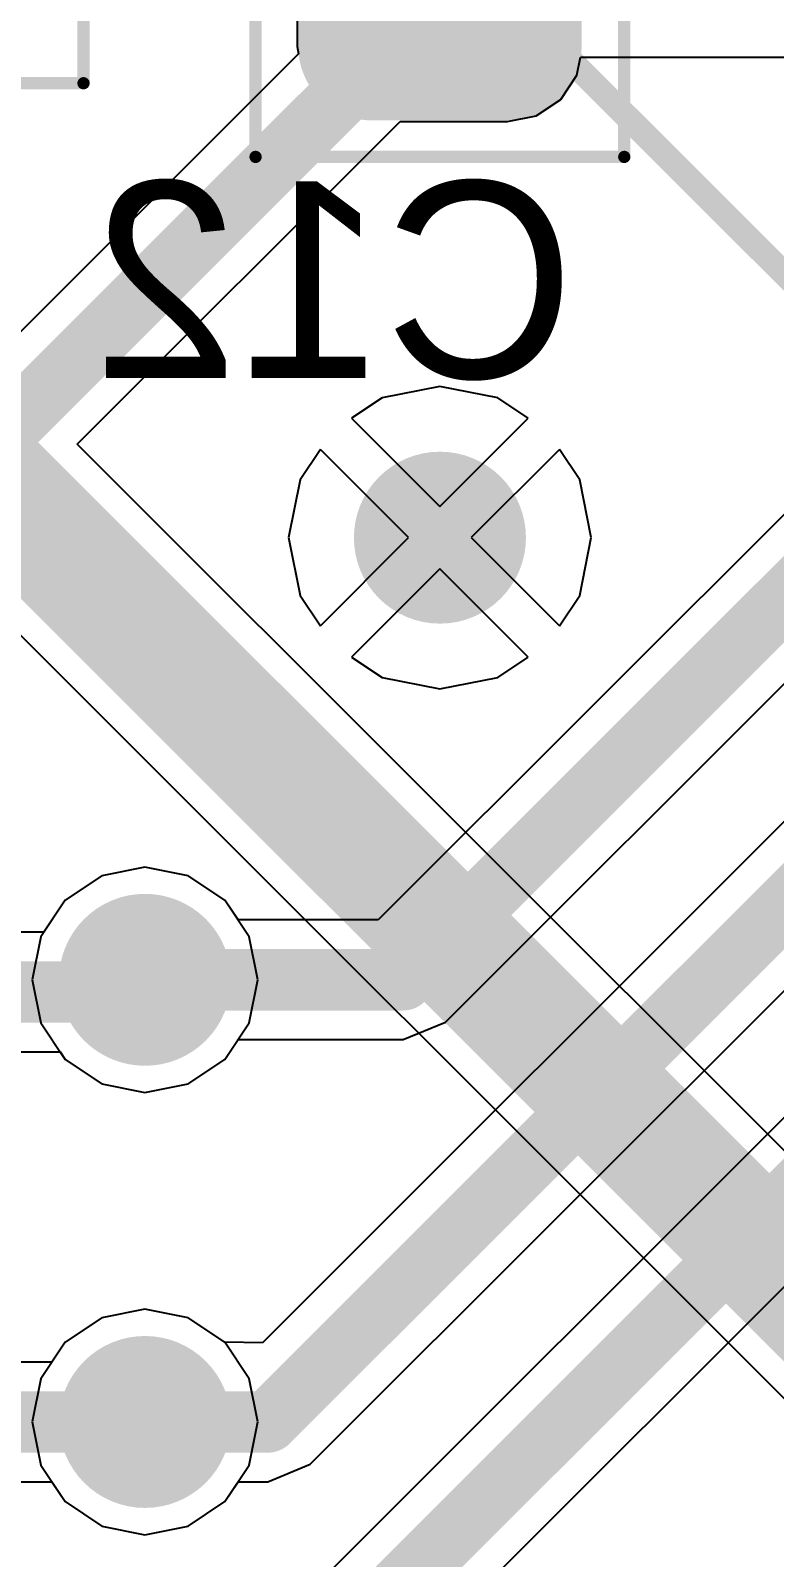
# Model space of a CAD drawing. Header units: millimetres. Extents: x 147.1 to 177.7, y 27.4 to 66.7.
# Drawn here: x 154.23 to 157.26, y 45.45 to 51.66 of the extents above; entities that cross this region are included whole.
import ezdxf

# ---------------------------------------------------------------- set-up
doc = ezdxf.new("R2010")
doc.units = ezdxf.units.MM
for name, color, linetype in [('BottomLayer', 5, 'Continuous'), ('BottomOverlay', 54, 'Continuous'), ('BottomPaste', 16, 'Continuous'), ('BottomSolder', 6, 'Continuous'), ('Mechanical1', 6, 'Continuous'), ('Mechanical15', 56, 'Continuous'), ('Mechanical6', 56, 'Continuous'), ('MultiLayer', 9, 'Continuous'), ('TopLayer', 1, 'Continuous'), ('ViaHoleLayer', 16, 'Continuous')]:
    doc.layers.add(name, color=color, linetype=linetype)

# ---------------------------------------------------------------- blocks, each defined once
blk = doc.blocks.new('CAPC1608X50_0603__B_3')
at = {"layer": 'BottomLayer', "const_width": 0.1999996}
for points in [[(-1.1000105, 0.27499818, 1), (-0.9000109, 0.27499818, 1)], [(-0.7000113, 0.27499818, 1), (-0.5000117, 0.27499818, 1)], [(0.4999863, 0.27499818, 1), (0.6999858999999999, 0.27499818, 1)], [(0.8999855, 0.27499818, 1), (1.0999851, 0.27499818, 1)], [(-1.1000105, -0.27500326, 1), (-0.9000109, -0.27500326, 1)], [(-0.7000113, -0.27500326, 1), (-0.5000117, -0.27500326, 1)], [(0.4999863, -0.27500326, 1), (0.6999858999999999, -0.27500326, 1)], [(0.8999855, -0.27500326, 1), (1.0999851, -0.27500326, 1)]]:
    blk.add_lwpolyline(points, format="xyb", close=True, dxfattribs=at)
at = {"layer": 'BottomLayer'}
for points in [[(-1.0000107, 0.47499778), (-1.0000107, -0.47500286), (-0.6000114999999999, 0.47499778), (-0.6000114999999999, -0.47500286)], [(0.5999861, 0.47499778), (0.5999861, -0.47500286), (0.9999853, 0.47499778), (0.9999853, -0.47500286)], [(-1.2000103, 0.27499818), (-1.2000103, -0.27500326), (-0.4000119, 0.27499818), (-0.4000119, -0.27500326)], [(0.3999865, 0.27499818), (0.3999865, -0.27500326), (1.1999849, 0.27499818), (1.1999849, -0.27500326)]]:
    blk.add_solid(points, dxfattribs=at)
at = {"layer": 'BottomOverlay', "const_width": 0.1999996}
blk.add_lwpolyline([(-1.27e-05, -0.29997654), (-1.27e-05, 0.29997146)], dxfattribs=at)
at = {"layer": 'BottomOverlay', "const_width": 0.0999998}
for points in [[(-0.0500126, 0.29997146, 1), (0.0499872, 0.29997146, 1)], [(-0.0500126, -0.29997654, 1), (0.0499872, -0.29997654, 1)]]:
    blk.add_lwpolyline(points, format="xyb", close=True, dxfattribs=at)
at = {"layer": 'BottomPaste', "const_width": 0.17499838}
for points in [[(-1.08750862, 0.27499818, 1), (-0.9125127799999999, 0.27499818, 1)], [(-0.6875094199999999, 0.27499818, 1), (-0.51251358, 0.27499818, 1)], [(0.51248818, 0.27499818, 1), (0.68748402, 0.27499818, 1)], [(0.91248738, 0.27499818, 1), (1.08748322, 0.27499818, 1)], [(-1.08750862, -0.27500326, 1), (-0.9125127799999999, -0.27500326, 1)], [(-0.6875094199999999, -0.27500326, 1), (-0.51251358, -0.27500326, 1)], [(0.51248818, -0.27500326, 1), (0.68748402, -0.27500326, 1)], [(0.91248738, -0.27500326, 1), (1.08748322, -0.27500326, 1)]]:
    blk.add_lwpolyline(points, format="xyb", close=True, dxfattribs=at)
at = {"layer": 'BottomPaste'}
for points in [[(-1.0000107, 0.44999656), (-1.0000107, -0.45000164), (-0.6000114999999999, 0.44999656), (-0.6000114999999999, -0.45000164)], [(0.5999861, 0.44999656), (0.5999861, -0.45000164), (0.9999853, 0.44999656), (0.9999853, -0.45000164)], [(-1.17500908, 0.27499818), (-1.17500908, -0.27500326), (-0.42501312, 0.27499818), (-0.42501312, -0.27500326)], [(0.42498772, 0.27499818), (0.42498772, -0.27500326), (1.17498368, 0.27499818), (1.17498368, -0.27500326)]]:
    blk.add_solid(points, dxfattribs=at)
at = {"layer": 'BottomSolder', "const_width": 0.3015996}
for points in [[(-1.1508105, 0.27499818, 1), (-0.8492109, 0.27499818, 1)], [(-0.7508113, 0.27499818, 1), (-0.4492117, 0.27499818, 1)], [(0.4491863, 0.27499818, 1), (0.7507859, 0.27499818, 1)], [(0.8491854999999999, 0.27499818, 1), (1.1507851, 0.27499818, 1)], [(-1.1508105, -0.27500326, 1), (-0.8492109, -0.27500326, 1)], [(-0.7508113, -0.27500326, 1), (-0.4492117, -0.27500326, 1)], [(0.4491863, -0.27500326, 1), (0.7507859, -0.27500326, 1)], [(0.8491854999999999, -0.27500326, 1), (1.1507851, -0.27500326, 1)]]:
    blk.add_lwpolyline(points, format="xyb", close=True, dxfattribs=at)
at = {"layer": 'BottomSolder'}
for points in [[(-1.0000107, 0.57659778), (-1.0000107, -0.5766028599999999), (-0.6000114999999999, 0.57659778), (-0.6000114999999999, -0.5766028599999999)], [(0.5999861, 0.57659778), (0.5999861, -0.5766028599999999), (0.9999853, 0.57659778), (0.9999853, -0.5766028599999999)], [(-1.3016103, 0.27499818), (-1.3016103, -0.27500326), (-0.2984119, 0.27499818), (-0.2984119, -0.27500326)], [(0.2983865, 0.27499818), (0.2983865, -0.27500326), (1.3015849, 0.27499818), (1.3015849, -0.27500326)]]:
    blk.add_solid(points, dxfattribs=at)
at = {"layer": 'Mechanical1', "const_width": 0.0999998}
for points in [[(0.7999856999999999, 0.39999666), (-0.8000111, 0.39999666)], [(0.7999856999999999, 0.39999666), (-0.8000111, 0.39999666)], [(-0.8000111, -0.40000174), (-0.8000111, 0.39999666)], [(-0.8000111, -0.40000174), (-0.8000111, 0.39999666)], [(0.7999856999999999, -0.40000174), (0.7999856999999999, 0.39999666)], [(0.7999856999999999, -0.40000174), (0.7999856999999999, 0.39999666)], [(0.7999856999999999, -0.40000174), (-0.8000111, -0.40000174)], [(0.7999856999999999, -0.40000174), (-0.8000111, -0.40000174)]]:
    blk.add_lwpolyline(points, dxfattribs=at)
at = {"layer": 'Mechanical1', "const_width": 0.0499999}
for points in [[(-0.8250097799999999, 0.39999666, 1), (-0.7750124199999999, 0.39999666, 1)], [(-0.8250097799999999, 0.39999666, 1), (-0.7750124199999999, 0.39999666, 1)], [(-0.8250097799999999, 0.39999666, 1), (-0.7750124199999999, 0.39999666, 1)], [(-0.8250097799999999, 0.39999666, 1), (-0.7750124199999999, 0.39999666, 1)], [(0.77498702, 0.39999666, 1), (0.82498438, 0.39999666, 1)], [(0.77498702, 0.39999666, 1), (0.82498438, 0.39999666, 1)], [(0.77498702, 0.39999666, 1), (0.82498438, 0.39999666, 1)], [(0.77498702, 0.39999666, 1), (0.82498438, 0.39999666, 1)], [(-0.8250097799999999, -0.40000174, 1), (-0.7750124199999999, -0.40000174, 1)], [(-0.8250097799999999, -0.40000174, 1), (-0.7750124199999999, -0.40000174, 1)], [(-0.8250097799999999, -0.40000174, 1), (-0.7750124199999999, -0.40000174, 1)], [(-0.8250097799999999, -0.40000174, 1), (-0.7750124199999999, -0.40000174, 1)], [(0.77498702, -0.40000174, 1), (0.82498438, -0.40000174, 1)], [(0.77498702, -0.40000174, 1), (0.82498438, -0.40000174, 1)], [(0.77498702, -0.40000174, 1), (0.82498438, -0.40000174, 1)], [(0.77498702, -0.40000174, 1), (0.82498438, -0.40000174, 1)]]:
    blk.add_lwpolyline(points, format="xyb", close=True, dxfattribs=at)
at = {"layer": 'Mechanical15', "const_width": 0.0499999}
for points in [[(1.4500225, 0.75000866), (-1.4499971, 0.75000866)], [(-1.4499971, -0.75001374), (-1.4499971, 0.75000866)], [(1.4500225, -0.75001374), (1.4500225, 0.75000866)], [(-1.27e-05, -0.49997614), (-1.27e-05, 0.5000218599999999)], [(0.5000117, -2.54e-06), (-0.4999863, -2.54e-06)], [(1.4500225, -0.75001374), (-1.4499971, -0.75001374)]]:
    blk.add_lwpolyline(points, dxfattribs=at)
at = {"layer": 'Mechanical15', "const_width": 0.02499868}
for points in [[(-1.46249644, 0.75000866, 1), (-1.43749776, 0.75000866, 1)], [(-1.46249644, 0.75000866, 1), (-1.43749776, 0.75000866, 1)], [(1.43752316, 0.75000866, 1), (1.46252184, 0.75000866, 1)], [(1.43752316, 0.75000866, 1), (1.46252184, 0.75000866, 1)], [(-0.01251204, 0.5000218599999999, 1), (0.01248664, 0.5000218599999999, 1)], [(-0.51248564, -2.54e-06, 1), (-0.48748696, -2.54e-06, 1)], [(0.48751236, -2.54e-06, 1), (0.5125110399999999, -2.54e-06, 1)], [(-0.01251204, -0.49997614, 1), (0.01248664, -0.49997614, 1)], [(-1.46249644, -0.75001374, 1), (-1.43749776, -0.75001374, 1)], [(-1.46249644, -0.75001374, 1), (-1.43749776, -0.75001374, 1)], [(1.43752316, -0.75001374, 1), (1.46252184, -0.75001374, 1)], [(1.43752316, -0.75001374, 1), (1.46252184, -0.75001374, 1)]]:
    blk.add_lwpolyline(points, format="xyb", close=True, dxfattribs=at)
at = {"layer": 'Mechanical6'}
for p, q in [((-0.5367400999999999, 0.8023910799999999), (-0.39391336, 0.85000084)), ((-0.39391336, 0.85000084), (-0.15586964, 0.85000084)), ((-0.15586964, 0.85000084), (-0.0130429, 0.8023910799999999)), ((-0.7271766, 0.65956434), (-0.6319596199999999, 0.75478386)), ((-0.6319596199999999, 0.75478386), (-0.5367400999999999, 0.8023910799999999)), ((-0.0130429, 0.8023910799999999), (0.08217408, 0.75478386)), ((0.08217408, 0.75478386), (0.17739106, 0.65956434)), ((-0.77478636, 0.56434736), (-0.7271766, 0.65956434)), ((0.17739106, 0.65956434), (0.22500082, 0.56434736)), ((-0.77478636, 0.37391086), (-0.77478636, 0.56434736)), ((0.22500082, 0.56434736), (0.22500082, 0.37391086)), ((-0.7271766, 0.27869388), (-0.77478636, 0.37391086)), ((0.22500082, 0.37391086), (0.17739106, 0.27869388)), ((-0.6319596199999999, 0.1834769), (-0.7271766, 0.27869388)), ((0.17739106, 0.27869388), (0.08217408, 0.1834769)), ((-0.5367400999999999, 0.13586714), (-0.6319596199999999, 0.1834769)), ((0.08217408, 0.1834769), (-0.0130429, 0.13586714)), ((-0.58434986, -0.14502384), (-0.6319596199999999, -0.24024082)), ((-0.6319596199999999, -0.24024082), (-0.77478636, -0.38306756)), ((-0.77478636, -0.38306756), (0.22500082, -0.38306756)), ((-0.58434986, -0.92580968), (-0.67956684, -0.9734168999999999)), ((-0.5367400999999999, -0.92580968), (-0.58434986, -0.92580968)), ((-0.25108916, -1.3542899), (0.22500082, -0.8781999199999999)), ((0.22500082, -0.8781999199999999), (0.22500082, -1.54472386)), ((-0.67956684, -0.9734168999999999), (-0.7271766, -1.02102666)), ((-0.7271766, -1.02102666), (-0.77478636, -1.11624364)), ((-0.77478636, -1.11624364), (-0.77478636, -1.30668014)), ((-0.77478636, -1.30668014), (-0.7271766, -1.40189712)), ((-0.39391336, -1.44950688), (-0.25108916, -1.3542899)), ((-0.7271766, -1.40189712), (-0.67956684, -1.44950688)), ((-0.67956684, -1.44950688), (-0.58434986, -1.4971141)), ((-0.48913288, -1.4971141), (-0.39391336, -1.44950688)), ((-0.58434986, -1.4971141), (-0.48913288, -1.4971141))]:
    blk.add_line(p, q, dxfattribs=at)
blk = doc.blocks.new('LQFP64_N_B_11')
at = {"layer": 'Mechanical15', "const_width": 0.0999998}
blk.add_lwpolyline([(6.69999422, 6.69998152), (-6.699984059999999, 6.699984059999999)], dxfattribs=at)
blk = doc.blocks.new('CAPMP3216X180N__TANTAL_A__B_35')
at = {"layer": 'BottomLayer'}
for points in [[(-2.20001846, -0.62502288), (-0.40002206, -0.62502288), (-2.20001846, 0.6249771599999999), (-0.40002206, 0.6249771599999999)], [(0.39997634, -0.62502288), (2.19997274, -0.62502288), (0.39997634, 0.6249771599999999), (2.19997274, 0.6249771599999999)]]:
    blk.add_solid(points, dxfattribs=at)
at = {"layer": 'BottomOverlay'}
for p, q in [((2.44652038, -0.4430395), (2.44652038, -1.29999994)), ((2.8750006, -0.87151972), (2.01804016, -0.87151972))]:
    blk.add_line(p, q, dxfattribs=at)
at = {"layer": 'BottomOverlay', "const_width": 0.1999996}
for points in [[(1.69997374, 1.02501954), (-1.70001946, 1.02501954)], [(1.69997374, -1.02501446), (-1.70001946, -1.02501446)]]:
    blk.add_lwpolyline(points, dxfattribs=at)
at = {"layer": 'BottomOverlay'}
for points, const_width in [([(-1.75001936, 1.02501954, 1), (-1.65001956, 1.02501954, 1)], 0.0999998), ([(1.64997384, 1.02501954, 1), (1.74997364, 1.02501954, 1)], 0.0999998), ([(-1.75001936, -1.02501446, 1), (-1.65001956, -1.02501446, 1)], 0.0999998), ([(1.64997384, -1.02501446, 1), (1.74997364, -1.02501446, 1)], 0.0999998), ([(-2.22499936, -1.20000014, 1), (-2.4750014, -1.20000014, 1)], 0.2499995), ([(-2.53750064, -1.20000014, 1), (-2.41250216, -1.20000014, 1)], 0.12499848), ([(-2.2874986, -1.20000014, 1), (-2.16250012, -1.20000014, 1)], 0.12499848)]:
    blk.add_lwpolyline(points, format="xyb", close=True, dxfattribs=dict(at, const_width=const_width))
at = {"layer": 'BottomPaste'}
for points in [[(-2.17501724, -0.60002166), (-0.42502328, -0.60002166), (-2.17501724, 0.59997594), (-0.42502328, 0.59997594)], [(0.42497756, -0.60002166), (2.17497152, -0.60002166), (0.42497756, 0.59997594), (2.17497152, 0.59997594)]]:
    blk.add_solid(points, dxfattribs=at)
at = {"layer": 'BottomSolder'}
for points in [[(-2.30161846, -0.72662288), (-0.29842206, -0.72662288), (-2.30161846, 0.7265771599999999), (-0.29842206, 0.7265771599999999)], [(0.29837634, -0.72662288), (2.30157274, -0.72662288), (0.29837634, 0.7265771599999999), (2.30157274, 0.7265771599999999)]]:
    blk.add_solid(points, dxfattribs=at)
at = {"layer": 'Mechanical1'}
for p, q in [((2.44652038, -0.4430395), (2.44652038, -1.29999994)), ((2.8750006, -0.87151972), (2.01804016, -0.87151972))]:
    blk.add_line(p, q, dxfattribs=at)
at = {"layer": 'Mechanical1', "const_width": 0.0999998}
for points in [[(-1.70001946, 0.90000074), (-1.70001946, -0.89999566)], [(1.69997374, 0.90000074), (-1.70001946, 0.90000074)], [(-1.59999426, 0.90000074), (-1.59999426, -0.89999566)], [(-1.50001986, 0.90000074), (-1.50001986, -0.89999566)], [(-1.39999466, 0.90000074), (-1.39999466, -0.89999566)], [(-1.30002026, 0.90000074), (-1.30002026, -0.89999566)], [(-1.19999506, 0.90000074), (-1.19999506, -0.89999566)], [(-1.10002066, 0.90000074), (-1.10002066, -0.89999566)], [(-0.99999546, 0.90000074), (-0.99999546, -0.89999566)], [(-0.9000210599999999, 0.90000074), (-0.9000210599999999, -0.89999566)], [(1.69997374, 0.90000074), (1.69997374, -0.89999566)], [(1.69997374, -0.89999566), (-1.70001946, -0.89999566)]]:
    blk.add_lwpolyline(points, dxfattribs=at)
at = {"layer": 'Mechanical1', "const_width": 0.0499999}
for points in [[(-1.72501814, 0.90000074, 1), (-1.67502078, 0.90000074, 1)], [(-1.72501814, 0.90000074, 1), (-1.67502078, 0.90000074, 1)], [(-1.62499294, 0.90000074, 1), (-1.57499558, 0.90000074, 1)], [(-1.52501854, 0.90000074, 1), (-1.47502118, 0.90000074, 1)], [(-1.42499334, 0.90000074, 1), (-1.37499598, 0.90000074, 1)], [(-1.32501894, 0.90000074, 1), (-1.27502158, 0.90000074, 1)], [(-1.22499374, 0.90000074, 1), (-1.17499638, 0.90000074, 1)], [(-1.12501934, 0.90000074, 1), (-1.07502198, 0.90000074, 1)], [(-1.02499414, 0.90000074, 1), (-0.9749967799999999, 0.90000074, 1)], [(-0.92501974, 0.90000074, 1), (-0.87502238, 0.90000074, 1)], [(1.67497506, 0.90000074, 1), (1.72497242, 0.90000074, 1)], [(1.67497506, 0.90000074, 1), (1.72497242, 0.90000074, 1)], [(-1.72501814, -0.89999566, 1), (-1.67502078, -0.89999566, 1)], [(-1.72501814, -0.89999566, 1), (-1.67502078, -0.89999566, 1)], [(-1.62499294, -0.89999566, 1), (-1.57499558, -0.89999566, 1)], [(-1.52501854, -0.89999566, 1), (-1.47502118, -0.89999566, 1)], [(-1.42499334, -0.89999566, 1), (-1.37499598, -0.89999566, 1)], [(-1.32501894, -0.89999566, 1), (-1.27502158, -0.89999566, 1)], [(-1.22499374, -0.89999566, 1), (-1.17499638, -0.89999566, 1)], [(-1.12501934, -0.89999566, 1), (-1.07502198, -0.89999566, 1)], [(-1.02499414, -0.89999566, 1), (-0.9749967799999999, -0.89999566, 1)], [(-0.92501974, -0.89999566, 1), (-0.87502238, -0.89999566, 1)], [(1.67497506, -0.89999566, 1), (1.72497242, -0.89999566, 1)], [(1.67497506, -0.89999566, 1), (1.72497242, -0.89999566, 1)]]:
    blk.add_lwpolyline(points, format="xyb", close=True, dxfattribs=at)
at = {"layer": 'Mechanical15', "const_width": 0.0499999}
for points in [[(-2.44997986, 1.14998754), (-2.44997986, -1.14998246)], [(2.44998494, 1.14998754), (-2.44997986, 1.14998754)], [(2.44998494, 1.14998754), (2.44998494, -1.14998246)], [(2.54e-06, 0.50000154), (2.54e-06, 0.25001474)], [(2.54e-06, 0.25001474), (2.54e-06, -0.25000966)], [(0.49997614, -2.286e-05), (-0.5000218599999999, -2.286e-05)], [(2.54e-06, -0.25000966), (2.54e-06, -0.49999646)], [(2.44998494, -1.14998246), (-2.44997986, -1.14998246)]]:
    blk.add_lwpolyline(points, dxfattribs=at)
at = {"layer": 'Mechanical15', "const_width": 0.02499868}
for points in [[(-2.4624792, 1.14998754, 1), (-2.43748052, 1.14998754, 1)], [(-2.4624792, 1.14998754, 1), (-2.43748052, 1.14998754, 1)], [(2.4374856, 1.14998754, 1), (2.46248428, 1.14998754, 1)], [(2.4374856, 1.14998754, 1), (2.46248428, 1.14998754, 1)], [(-0.0124968, 0.50000154, 1), (0.01250188, 0.50000154, 1)], [(-0.0124968, 0.25001474, 1), (0.01250188, 0.25001474, 1)], [(-0.0124968, 0.25001474, 1), (0.01250188, 0.25001474, 1)], [(-0.5125212, -2.286e-05, 1), (-0.48752252, -2.286e-05, 1)], [(0.4874768, -2.286e-05, 1), (0.51247548, -2.286e-05, 1)], [(-0.0124968, -0.25000966, 1), (0.01250188, -0.25000966, 1)], [(-0.0124968, -0.25000966, 1), (0.01250188, -0.25000966, 1)], [(-0.0124968, -0.49999646, 1), (0.01250188, -0.49999646, 1)], [(-2.4624792, -1.14998246, 1), (-2.43748052, -1.14998246, 1)], [(-2.4624792, -1.14998246, 1), (-2.43748052, -1.14998246, 1)], [(2.4374856, -1.14998246, 1), (2.46248428, -1.14998246, 1)], [(2.4374856, -1.14998246, 1), (2.46248428, -1.14998246, 1)]]:
    blk.add_lwpolyline(points, format="xyb", close=True, dxfattribs=at)
at = {"layer": 'Mechanical6'}
for p, q in [((-0.29024072, 0.6819595199999999), (-0.43306746, 0.82478626)), ((-0.43306746, 0.82478626), (-0.43306746, -0.17500092)), ((0.22869398, 0.7771764999999999), (0.32391096, 0.82478626)), ((0.32391096, 0.82478626), (0.51434746, 0.82478626)), ((0.51434746, 0.82478626), (0.60956444, 0.7771764999999999)), ((0.133477, 0.6819595199999999), (0.22869398, 0.7771764999999999)), ((0.60956444, 0.7771764999999999), (0.70478396, 0.6819595199999999)), ((-0.19502374, 0.63434976), (-0.29024072, 0.6819595199999999)), ((0.08586724, 0.5867399999999999), (0.133477, 0.6819595199999999)), ((0.70478396, 0.6819595199999999), (0.7523911799999999, 0.5867399999999999)), ((0.7523911799999999, 0.5867399999999999), (0.80000094, 0.44391326)), ((0.80000094, 0.44391326), (0.80000094, 0.20586954)), ((0.80000094, 0.20586954), (0.7523911799999999, 0.0630428)), ((0.133477, -0.03217418), (0.08586724, 0.0630428)), ((0.7523911799999999, 0.0630428), (0.70478396, -0.03217418)), ((0.22869398, -0.12739116), (0.133477, -0.03217418)), ((0.70478396, -0.03217418), (0.60956444, -0.12739116)), ((0.32391096, -0.17500092), (0.22869398, -0.12739116)), ((0.51434746, -0.17500092), (0.32391096, -0.17500092)), ((0.60956444, -0.12739116), (0.51434746, -0.17500092))]:
    blk.add_line(p, q, dxfattribs=at)

msp = doc.modelspace()

# ---------------------------------------------------------------- linework, layer by layer
at = {"layer": 'BottomLayer'}
for p, q in [((155.3191204, 52.00001537999999), (155.3191204, 51.60001618)), ((155.3191204, 51.60001618), (155.32517068, 51.56959714)), ((155.32517068, 51.56959714), (154.0103854, 50.25481186)), ((156.45759158, 51.48296282), (156.4722169, 51.55648058)), ((156.4722169, 51.55648058), (157.66306796, 51.55648058)), ((156.39128742, 51.38372756), (156.45759158, 51.48296282)), ((156.29205216, 51.3174234), (156.39128742, 51.38372756)), ((154.42454764, 49.98015658), (155.73853028, 51.29413922)), ((155.73853028, 51.29413922), (156.1749988, 51.29413922)), ((156.1749988, 51.29413922), (156.29205216, 51.3174234)), ((155.6643318, 50.16895478), (155.54083954, 50.08644034)), ((155.90000062, 50.21583302), (155.6643318, 50.16895478)), ((156.13566944, 50.16895478), (155.90000062, 50.21583302)), ((156.2591617, 50.08644034), (156.13566944, 50.16895478)), ((155.54083954, 50.08644034), (155.90000062, 49.72727926)), ((155.90000062, 49.72727926), (156.2591617, 50.08644034)), ((159.94582184, 44.45888238), (154.42454764, 49.98015658)), ((155.41356014, 49.95916347999999), (155.3310457, 49.83566868)), ((155.77272122, 49.59999986), (155.41356014, 49.95916347999999)), ((156.3864411, 49.95916094), (156.02728002, 49.59999986)), ((156.46895554, 49.83566868), (156.3864411, 49.95916094)), ((155.3310457, 49.83566868), (155.28416746, 49.59999986)), ((156.51583378, 49.59999986), (156.46895554, 49.83566868)), ((153.85219928, 49.54315974), (159.54767938, 43.84767964)), ((155.28416746, 49.59999986), (155.3310457, 49.36433104)), ((155.41356014, 49.24083878), (155.77272122, 49.59999986)), ((156.02728002, 49.59999986), (156.3864411, 49.24083878)), ((156.46895554, 49.36433104), (156.51583378, 49.59999986)), ((155.90000062, 49.47272046), (155.54083954, 49.11355938)), ((156.25916424, 49.11355938), (155.90000062, 49.47272046)), ((155.3310457, 49.36433104), (155.41356014, 49.24083878)), ((156.3864411, 49.24083878), (156.46895554, 49.36433104)), ((155.54083954, 49.11355938), (155.6643318, 49.03104493999999)), ((156.13566944, 49.03104493999999), (156.25916424, 49.11355938)), ((155.6643318, 49.03104493999999), (155.90000062, 48.9841667)), ((155.90000062, 48.9841667), (156.13566944, 49.03104493999999)), ((154.70000048, 48.25881636), (154.52442044, 48.22389136)), ((154.87558052, 48.22389136), (154.70000048, 48.25881636)), ((154.52442044, 48.22389136), (154.37556882, 48.12443258)), ((155.02443214, 48.12443258), (154.87558052, 48.22389136)), ((154.37556882, 48.12443258), (154.28811154, 47.99354383999999)), ((155.12389092, 47.97558095999999), (155.02443214, 48.12443258)), ((154.28811154, 47.99354383999999), (154.00589722, 47.99354383999999)), ((155.15881592, 47.80000092), (155.12389092, 47.97558095999999)), ((155.12389092, 47.62442088), (155.15881592, 47.80000092)), ((155.02443214, 47.47556926), (155.12389092, 47.62442088)), ((154.00589722, 47.50647344), (154.35491862, 47.50647344)), ((154.35491862, 47.50647344), (154.37556882, 47.47556926)), ((154.37556882, 47.47556926), (154.52442044, 47.37611047999999)), ((154.87558052, 47.37611047999999), (155.02443214, 47.47556926)), ((154.52442044, 47.37611047999999), (154.70000048, 47.34118548)), ((154.70000048, 47.34118548), (154.87558052, 47.37611047999999)), ((154.69998524, 46.45880218), (154.5244052, 46.42387718)), ((154.87556528, 46.42387718), (154.69998524, 46.45880218)), ((154.5244052, 46.42387718), (154.37555358, 46.3244184)), ((155.0244169, 46.3244184), (154.87556528, 46.42387718)), ((154.37555358, 46.3244184), (154.32149984, 46.24352194)), ((155.12387568, 46.17556678), (155.0244169, 46.3244184)), ((154.32149984, 46.24352194), (154.00589722, 46.24352194)), ((155.15880068, 45.99998674), (155.12387568, 46.17556678)), ((155.12387568, 45.8244067), (155.15880068, 45.99998674)), ((155.0244169, 45.67555508), (155.12387568, 45.8244067)), ((154.00589722, 45.75645154), (154.32149984, 45.75645154)), ((154.32149984, 45.75645154), (154.37555358, 45.67555508)), ((154.37555358, 45.67555508), (154.5244052, 45.5760963)), ((154.87556528, 45.5760963), (155.0244169, 45.67555508)), ((154.5244052, 45.5760963), (154.69998524, 45.54117129999999)), ((154.69998524, 45.54117129999999), (154.87556528, 45.5760963))]:
    msp.add_line(p, q, dxfattribs=at)
for points, const_width in [([(154.00001458, 49.90003228), (155.89999808, 51.80001578)], 0.2499995), ([(153.10001892, 49.90001703999999), (154.00001458, 49.90001703999999)], 0.499999), ([(154.00001458, 49.90001703999999), (159.80001568, 44.10001594)], 0.499999), ([(153.50002066, 47.75000864), (154.6500082, 47.75000864)], 0.2499995), ([(154.6500082, 47.75000864), (154.70000048, 47.80000092)], 0.2499995), ([(153.50002066, 45.99998674), (154.69998524, 45.99998674)], 0.2499995)]:
    msp.add_lwpolyline(points, dxfattribs=dict(at, const_width=const_width))
for points, const_width in [([(153.8750161, 49.90001703999999, 1), (154.12501306, 49.90001703999999, 1)], 0.2499995), ([(153.8750161, 49.90001703999999, 1), (154.12501306, 49.90001703999999, 1)], 0.2499995), ([(155.7249997, 49.59999986, 1), (156.07500154, 49.59999986, 1)], 0.3499993), ([(154.52499956, 47.80000092, 1), (154.8750014, 47.80000092, 1)], 0.3499993), ([(154.58750896, 47.75000864, 1), (154.71250744, 47.75000864, 1)], 0.12499848), ([(154.58750896, 47.75000864, 1), (154.71250744, 47.75000864, 1)], 0.12499848), ([(154.63750124, 47.80000092, 1), (154.76249972, 47.80000092, 1)], 0.12499848), ([(154.52498432, 45.99998674, 1), (154.87498616, 45.99998674, 1)], 0.3499993), ([(154.637486, 45.99998674, 1), (154.76248448, 45.99998674, 1)], 0.12499848)]:
    msp.add_lwpolyline(points, format="xyb", close=True, dxfattribs=dict(at, const_width=const_width))
at = {"layer": 'MultiLayer', "const_width": 0.3499993}
for points in [[(155.7249997, 49.59999986, 1), (156.07500154, 49.59999986, 1)], [(154.52499956, 47.80000092, 1), (154.8750014, 47.80000092, 1)], [(154.52498432, 45.99998674, 1), (154.87498616, 45.99998674, 1)]]:
    msp.add_lwpolyline(points, format="xyb", close=True, dxfattribs=at)
at = {"layer": 'TopLayer'}
for p, q in [((155.13230086, 44.38329452), (163.77220484, 53.02319596)), ((155.92220784, 47.62779654), (161.20087648, 52.90646263999999)), ((160.39472112, 52.78912988), (155.6491299, 48.04353612)), ((162.62731254, 52.56712625999999), (154.75755688, 44.69736806)), ((161.06016556, 52.20457936), (155.17830026, 46.32271152)), ((155.37218862, 45.82778236), (161.40457686, 51.86016806)), ((155.6643318, 50.16895478), (155.54083954, 50.08644034)), ((155.90000062, 50.21583302), (155.6643318, 50.16895478)), ((156.13566944, 50.16895478), (155.90000062, 50.21583302)), ((156.2591617, 50.08644034), (156.13566944, 50.16895478)), ((155.54083954, 50.08644034), (155.90000062, 49.72727926)), ((155.90000062, 49.72727926), (156.2591617, 50.08644034)), ((155.41356014, 49.95916347999999), (155.3310457, 49.83566868)), ((155.77272122, 49.59999986), (155.41356014, 49.95916347999999)), ((156.3864411, 49.95916094), (156.02728002, 49.59999986)), ((156.46895554, 49.83566868), (156.3864411, 49.95916094)), ((155.3310457, 49.83566868), (155.28416746, 49.59999986)), ((156.51583378, 49.59999986), (156.46895554, 49.83566868)), ((155.28416746, 49.59999986), (155.3310457, 49.36433104)), ((155.41356014, 49.24083878), (155.77272122, 49.59999986)), ((156.02728002, 49.59999986), (156.3864411, 49.24083878)), ((156.46895554, 49.36433104), (156.51583378, 49.59999986)), ((155.90000062, 49.47272046), (155.54083954, 49.11355938)), ((156.25916424, 49.11355938), (155.90000062, 49.47272046)), ((155.3310457, 49.36433104), (155.41356014, 49.24083878)), ((156.3864411, 49.24083878), (156.46895554, 49.36433104)), ((155.54083954, 49.11355938), (155.6643318, 49.03104493999999)), ((156.13566944, 49.03104493999999), (156.25916424, 49.11355938)), ((155.6643318, 49.03104493999999), (155.90000062, 48.9841667)), ((155.90000062, 48.9841667), (156.13566944, 49.03104493999999)), ((154.70000048, 48.25881636), (154.52442044, 48.22389136)), ((154.87558052, 48.22389136), (154.70000048, 48.25881636)), ((154.52442044, 48.22389136), (154.37556882, 48.12443258)), ((155.02443214, 48.12443258), (154.87558052, 48.22389136)), ((154.37556882, 48.12443258), (154.27611004, 47.97558095999999)), ((155.07848588, 48.04353612), (155.02443214, 48.12443258)), ((155.6491299, 48.04353612), (155.07848588, 48.04353612)), ((154.27611004, 47.97558095999999), (154.24118504, 47.80000092)), ((154.24118504, 47.80000092), (154.27611004, 47.62442088)), ((154.27611004, 47.62442088), (154.37556882, 47.47556926)), ((155.75000346, 47.55646572), (155.92220784, 47.62779654)), ((155.02443214, 47.47556926), (155.07848588, 47.55646572)), ((155.07848588, 47.55646572), (155.75000346, 47.55646572)), ((154.37556882, 47.47556926), (154.52442044, 47.37611047999999)), ((154.87558052, 47.37611047999999), (155.02443214, 47.47556926)), ((154.52442044, 47.37611047999999), (154.70000048, 47.34118548)), ((154.70000048, 47.34118548), (154.87558052, 47.37611047999999)), ((154.69998524, 46.45880218), (154.5244052, 46.42387718)), ((154.87556528, 46.42387718), (154.69998524, 46.45880218)), ((154.5244052, 46.42387718), (154.37555358, 46.3244184)), ((155.02441436, 46.3244184), (154.87556528, 46.42387718)), ((154.37555358, 46.3244184), (154.2760948, 46.17556678)), ((155.17830026, 46.32271152), (155.02441436, 46.3244184)), ((154.2760948, 46.17556678), (154.2411698, 45.99998674)), ((154.2411698, 45.99998674), (154.2760948, 45.8244067)), ((154.2760948, 45.8244067), (154.37555358, 45.67555508)), ((155.19998424, 45.75645154), (155.37218862, 45.82778236)), ((155.0244169, 45.67555508), (155.07847064, 45.75645154)), ((155.07847064, 45.75645154), (155.19998424, 45.75645154)), ((154.37555358, 45.67555508), (154.5244052, 45.5760963)), ((154.87556528, 45.5760963), (155.0244169, 45.67555508)), ((154.5244052, 45.5760963), (154.69998524, 45.54117129999999)), ((154.69998524, 45.54117129999999), (154.87556528, 45.5760963))]:
    msp.add_line(p, q, dxfattribs=at)
at = {"layer": 'TopLayer', "const_width": 0.2499995}
for points in [[(154.70000048, 44.2954029), (163.60000046, 53.19540288)], [(155.75000346, 47.80000092), (161.10000038, 53.14999784)], [(155.19998424, 45.99998674), (161.49999958, 52.30000208)], [(154.70000048, 47.80000092), (155.75000346, 47.80000092)], [(154.69998524, 45.99998674), (155.19998424, 45.99998674)]]:
    msp.add_lwpolyline(points, dxfattribs=at)
at = {"layer": 'TopLayer'}
for points, const_width in [([(155.7249997, 49.59999986, 1), (156.07500154, 49.59999986, 1)], 0.3499993), ([(154.52499956, 47.80000092, 1), (154.8750014, 47.80000092, 1)], 0.3499993), ([(154.63750124, 47.80000092, 1), (154.76249972, 47.80000092, 1)], 0.12499848), ([(155.68750422, 47.80000092, 1), (155.8125027, 47.80000092, 1)], 0.12499848), ([(155.68750422, 47.80000092, 1), (155.8125027, 47.80000092, 1)], 0.12499848), ([(154.52498432, 45.99998674, 1), (154.87498616, 45.99998674, 1)], 0.3499993), ([(154.637486, 45.99998674, 1), (154.76248448, 45.99998674, 1)], 0.12499848), ([(155.137485, 45.99998674, 1), (155.26248348, 45.99998674, 1)], 0.12499848), ([(155.137485, 45.99998674, 1), (155.26248348, 45.99998674, 1)], 0.12499848)]:
    msp.add_lwpolyline(points, format="xyb", close=True, dxfattribs=dict(at, const_width=const_width))
at = {"layer": 'ViaHoleLayer', "const_width": 0.1499997}
for points in [[(155.82500204, 49.59999986, 1), (155.9749992, 49.59999986, 1)], [(154.6250019, 47.80000092, 1), (154.77499906, 47.80000092, 1)], [(154.62498666, 45.99998674, 1), (154.77498382, 45.99998674, 1)]]:
    msp.add_lwpolyline(points, format="xyb", close=True, dxfattribs=at)

# ---------------------------------------------------------------- block references
for name, p, rotation in [('LQFP64_N_B_11', (164.7000008, 52.75000118), 135), ('CAPMP3216X180N__TANTAL_A__B_35', (152.0000008, 52.60000148), 180), ('CAPC1608X50_0603__B_3', (155.90000062, 52.60000148), 270)]:
    msp.add_blockref(name, p, dxfattribs=dict(rotation=rotation))

# ---------------------------------------------------------------- texts
at = {"layer": 'BottomOverlay', "text_generation_flag": 2}
msp.add_text('C12', height=0.80000094, dxfattribs=at).set_placement((156.44999952, 50.2500011))

doc.saveas('drawing.dxf')
